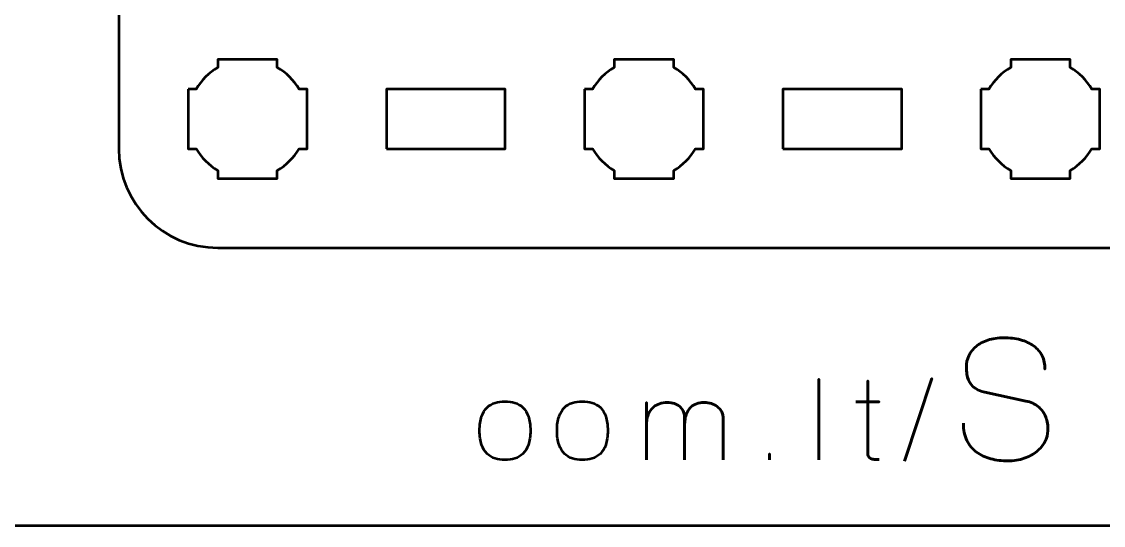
# Model space of a CAD drawing. Header units: centimetres. Extents: x -21 to 0, y -29.7 to 0.
# Drawn here: x -10.39 to -4.93, y -29.7 to -27.16 of the extents above; entities that cross this region are included whole.
import ezdxf

# ---------------------------------------------------------------- set-up
doc = ezdxf.new("R2010")
doc.units = ezdxf.units.CM
doc.header["$MEASUREMENT"] = 0
doc.layers.add('Layer 1', color=7, linetype='Continuous')

msp = doc.modelspace()

# ---------------------------------------------------------------- linework, layer by layer
at = {"layer": 'Layer 1', "lineweight": 53}
for points in [[(-8.55, -27.8), (-7.95, -27.8), (-7.95, -27.5), (-8.55, -27.5), (-8.55, -27.8)], [(-6.55, -27.8), (-5.95, -27.8), (-5.95, -27.5), (-6.55, -27.5), (-6.55, -27.8)]]:
    msp.add_lwpolyline(points, close=True, dxfattribs=at)
at = {"layer": 'Layer 1', "color": 1, "lineweight": 53}
msp.add_open_spline([(-21.00003, -29.19995), (-21.00003, -29.19995), (-21.00003, -0.49992), (-21.00003, -0.49992), (-21.00003, -0.49992), (-21.00003, -0.22295), (-20.77694, 0.00004), (-20.49994, 0.00004), (-20.49994, 0.00004), (-20.49994, 0.00004), (-0.50008, 0.00004), (-0.50008, 0.00004), (-0.50008, 0.00004), (-0.22294, 0.00004), (0.00002, -0.22295), (0.00002, -0.49992), (0.00002, -0.49992), (0.00002, -0.49992), (0.00002, -29.19995), (0.00002, -29.19995), (0.00002, -29.19995), (0.00002, -29.47695), (-0.22294, -29.70004), (-0.50008, -29.70004), (-0.50008, -29.70004), (-0.50008, -29.70004), (-20.49994, -29.70004), (-20.49994, -29.70004), (-20.49994, -29.70004), (-20.77694, -29.70004), (-21.00003, -29.47695), (-21.00003, -29.19995)], degree=3, knots=[0, 0, 0, 0, 0.125, 0.125, 0.125, 0.125, 0.25, 0.25, 0.25, 0.25, 0.375, 0.375, 0.375, 0.375, 0.5, 0.5, 0.5, 0.5, 0.625, 0.625, 0.625, 0.625, 0.75, 0.75, 0.75, 0.75, 0.875, 0.875, 0.875, 0.875, 1, 1, 1, 1], dxfattribs=at)
at = {"layer": 'Layer 1', "color": 3, "lineweight": 53}
msp.add_open_spline([(-9.9, -27.8), (-9.9, -27.8), (-9.9, -23.5), (-9.9, -23.5), (-9.9, -23.5), (-9.9, -23.22391), (-9.67609, -23), (-9.4, -23), (-9.4, -23), (-9.4, -23), (-1.1, -23), (-1.1, -23), (-1.1, -23), (-0.82391, -23), (-0.6, -23.22391), (-0.6, -23.5), (-0.6, -23.5), (-0.6, -23.5), (-0.6, -27.8), (-0.6, -27.8), (-0.6, -27.8), (-0.6, -28.07609), (-0.82391, -28.3), (-1.1, -28.3), (-1.1, -28.3), (-1.1, -28.3), (-9.4, -28.3), (-9.4, -28.3), (-9.4, -28.3), (-9.67609, -28.3), (-9.9, -28.07609), (-9.9, -27.8)], degree=3, knots=[0, 0, 0, 0, 0.125, 0.125, 0.125, 0.125, 0.25, 0.25, 0.25, 0.25, 0.375, 0.375, 0.375, 0.375, 0.5, 0.5, 0.5, 0.5, 0.625, 0.625, 0.625, 0.625, 0.75, 0.75, 0.75, 0.75, 0.875, 0.875, 0.875, 0.875, 1, 1, 1, 1], dxfattribs=at)
at = {"layer": 'Layer 1', "lineweight": 53}
for points in [[(-9.55, -27.5), (-9.55, -27.5), (-9.50985, -27.5), (-9.50985, -27.5), (-9.50985, -27.5), (-9.4835, -27.45447), (-9.44553, -27.4165), (-9.4, -27.39015), (-9.4, -27.39015), (-9.4, -27.39015), (-9.4, -27.35), (-9.4, -27.35), (-9.4, -27.35), (-9.4, -27.35), (-9.25, -27.35), (-9.25, -27.35), (-9.25, -27.35), (-9.25, -27.35), (-9.1, -27.35), (-9.1, -27.35), (-9.1, -27.35), (-9.1, -27.35), (-9.1, -27.39015), (-9.1, -27.39015), (-9.1, -27.39015), (-9.05447, -27.4165), (-9.0165, -27.45447), (-8.99015, -27.5), (-8.99015, -27.5), (-8.99015, -27.5), (-8.95, -27.5), (-8.95, -27.5), (-8.95, -27.5), (-8.95, -27.5), (-8.95, -27.65), (-8.95, -27.65), (-8.95, -27.65), (-8.95, -27.65), (-8.95, -27.8), (-8.95, -27.8), (-8.95, -27.8), (-8.95, -27.8), (-8.99015, -27.8), (-8.99015, -27.8), (-8.99015, -27.8), (-9.0165, -27.84553), (-9.05447, -27.8835), (-9.1, -27.90985), (-9.1, -27.90985), (-9.1, -27.90985), (-9.1, -27.95), (-9.1, -27.95), (-9.1, -27.95), (-9.1, -27.95), (-9.25, -27.95), (-9.25, -27.95), (-9.25, -27.95), (-9.25, -27.95), (-9.4, -27.95), (-9.4, -27.95), (-9.4, -27.95), (-9.4, -27.95), (-9.4, -27.90985), (-9.4, -27.90985), (-9.4, -27.90985), (-9.44553, -27.8835), (-9.4835, -27.84553), (-9.50985, -27.8), (-9.50985, -27.8), (-9.50985, -27.8), (-9.55, -27.8), (-9.55, -27.8), (-9.55, -27.8), (-9.55, -27.8), (-9.55, -27.65), (-9.55, -27.65), (-9.55, -27.65), (-9.55, -27.65), (-9.55, -27.5), (-9.55, -27.5)], [(-7.55, -27.5), (-7.55, -27.5), (-7.50985, -27.5), (-7.50985, -27.5), (-7.50985, -27.5), (-7.4835, -27.45447), (-7.44553, -27.4165), (-7.4, -27.39015), (-7.4, -27.39015), (-7.4, -27.39015), (-7.4, -27.35), (-7.4, -27.35), (-7.4, -27.35), (-7.4, -27.35), (-7.25, -27.35), (-7.25, -27.35), (-7.25, -27.35), (-7.25, -27.35), (-7.1, -27.35), (-7.1, -27.35), (-7.1, -27.35), (-7.1, -27.35), (-7.1, -27.39015), (-7.1, -27.39015), (-7.1, -27.39015), (-7.05447, -27.4165), (-7.0165, -27.45447), (-6.99015, -27.5), (-6.99015, -27.5), (-6.99015, -27.5), (-6.95, -27.5), (-6.95, -27.5), (-6.95, -27.5), (-6.95, -27.5), (-6.95, -27.65), (-6.95, -27.65), (-6.95, -27.65), (-6.95, -27.65), (-6.95, -27.8), (-6.95, -27.8), (-6.95, -27.8), (-6.95, -27.8), (-6.99015, -27.8), (-6.99015, -27.8), (-6.99015, -27.8), (-7.0165, -27.84553), (-7.05447, -27.8835), (-7.1, -27.90985), (-7.1, -27.90985), (-7.1, -27.90985), (-7.1, -27.95), (-7.1, -27.95), (-7.1, -27.95), (-7.1, -27.95), (-7.25, -27.95), (-7.25, -27.95), (-7.25, -27.95), (-7.25, -27.95), (-7.4, -27.95), (-7.4, -27.95), (-7.4, -27.95), (-7.4, -27.95), (-7.4, -27.90985), (-7.4, -27.90985), (-7.4, -27.90985), (-7.44553, -27.8835), (-7.4835, -27.84553), (-7.50985, -27.8), (-7.50985, -27.8), (-7.50985, -27.8), (-7.55, -27.8), (-7.55, -27.8), (-7.55, -27.8), (-7.55, -27.8), (-7.55, -27.65), (-7.55, -27.65), (-7.55, -27.65), (-7.55, -27.65), (-7.55, -27.5), (-7.55, -27.5)], [(-5.55, -27.5), (-5.55, -27.5), (-5.50985, -27.5), (-5.50985, -27.5), (-5.50985, -27.5), (-5.4835, -27.45447), (-5.44553, -27.4165), (-5.4, -27.39015), (-5.4, -27.39015), (-5.4, -27.39015), (-5.4, -27.35), (-5.4, -27.35), (-5.4, -27.35), (-5.4, -27.35), (-5.25, -27.35), (-5.25, -27.35), (-5.25, -27.35), (-5.25, -27.35), (-5.1, -27.35), (-5.1, -27.35), (-5.1, -27.35), (-5.1, -27.35), (-5.1, -27.39015), (-5.1, -27.39015), (-5.1, -27.39015), (-5.05447, -27.4165), (-5.0165, -27.45447), (-4.99015, -27.5), (-4.99015, -27.5), (-4.99015, -27.5), (-4.95, -27.5), (-4.95, -27.5), (-4.95, -27.5), (-4.95, -27.5), (-4.95, -27.65), (-4.95, -27.65), (-4.95, -27.65), (-4.95, -27.65), (-4.95, -27.8), (-4.95, -27.8), (-4.95, -27.8), (-4.95, -27.8), (-4.99015, -27.8), (-4.99015, -27.8), (-4.99015, -27.8), (-5.0165, -27.84553), (-5.05447, -27.8835), (-5.1, -27.90985), (-5.1, -27.90985), (-5.1, -27.90985), (-5.1, -27.95), (-5.1, -27.95), (-5.1, -27.95), (-5.1, -27.95), (-5.25, -27.95), (-5.25, -27.95), (-5.25, -27.95), (-5.25, -27.95), (-5.4, -27.95), (-5.4, -27.95), (-5.4, -27.95), (-5.4, -27.95), (-5.4, -27.90985), (-5.4, -27.90985), (-5.4, -27.90985), (-5.44553, -27.8835), (-5.4835, -27.84553), (-5.50985, -27.8), (-5.50985, -27.8), (-5.50985, -27.8), (-5.55, -27.8), (-5.55, -27.8), (-5.55, -27.8), (-5.55, -27.8), (-5.55, -27.65), (-5.55, -27.65), (-5.55, -27.65), (-5.55, -27.65), (-5.55, -27.5), (-5.55, -27.5)]]:
    msp.add_open_spline(points, degree=3, knots=[0, 0, 0, 0, 0.05, 0.05, 0.05, 0.05, 0.1, 0.1, 0.1, 0.1, 0.15, 0.15, 0.15, 0.15, 0.2, 0.2, 0.2, 0.2, 0.25, 0.25, 0.25, 0.25, 0.3, 0.3, 0.3, 0.3, 0.35, 0.35, 0.35, 0.35, 0.4, 0.4, 0.4, 0.4, 0.45, 0.45, 0.45, 0.45, 0.5, 0.5, 0.5, 0.5, 0.55, 0.55, 0.55, 0.55, 0.6, 0.6, 0.6, 0.6, 0.65, 0.65, 0.65, 0.65, 0.7, 0.7, 0.7, 0.7, 0.75, 0.75, 0.75, 0.75, 0.8, 0.8, 0.8, 0.8, 0.85, 0.85, 0.85, 0.85, 0.9, 0.9, 0.9, 0.9, 0.95, 0.95, 0.95, 0.95, 1, 1, 1, 1], dxfattribs=at)
at = {"layer": 'Layer 1', "color": 5, "lineweight": 53}
for points, knots in [([(-5.63895, -29.18535), (-5.63867, -29.21907), (-5.63274, -29.248), (-5.62089, -29.27213), (-5.62089, -29.27213), (-5.60918, -29.29612), (-5.59281, -29.31573), (-5.5722, -29.33097), (-5.5722, -29.33097), (-5.55146, -29.34607), (-5.52761, -29.35722), (-5.50066, -29.36442), (-5.50066, -29.36442), (-5.47385, -29.37147), (-5.44506, -29.375), (-5.41458, -29.375), (-5.41458, -29.375), (-5.38382, -29.37486), (-5.35616, -29.37034), (-5.33147, -29.36174), (-5.33147, -29.36174), (-5.30691, -29.35313), (-5.28589, -29.34156), (-5.26825, -29.32702), (-5.26825, -29.32702), (-5.25075, -29.31249), (-5.2372, -29.29626), (-5.22761, -29.2782), (-5.22761, -29.2782), (-5.21801, -29.26014), (-5.21293, -29.24165), (-5.21223, -29.2226), (-5.21223, -29.2226), (-5.21138, -29.19762), (-5.21505, -29.17476), (-5.22309, -29.15416), (-5.22309, -29.15416), (-5.23114, -29.13356), (-5.24355, -29.11634), (-5.26035, -29.10223), (-5.26035, -29.10223), (-5.277, -29.08812), (-5.29802, -29.07824), (-5.32314, -29.07274), (-5.32314, -29.07274), (-5.32314, -29.07274), (-5.53058, -29.02787), (-5.53058, -29.02787), (-5.53058, -29.02787), (-5.55005, -29.02377), (-5.56684, -29.01686), (-5.58067, -29.00726), (-5.58067, -29.00726), (-5.5945, -28.99753), (-5.60522, -28.98412), (-5.61256, -28.96691), (-5.61256, -28.96691), (-5.6199, -28.94983), (-5.62371, -28.9281), (-5.62371, -28.90171), (-5.62371, -28.90171), (-5.62371, -28.88167), (-5.61962, -28.86276), (-5.61129, -28.84498), (-5.61129, -28.84498), (-5.60311, -28.8272), (-5.59097, -28.81154), (-5.57503, -28.79771), (-5.57503, -28.79771), (-5.55908, -28.78402), (-5.53932, -28.7733), (-5.5159, -28.76554), (-5.5159, -28.76554), (-5.49233, -28.75764), (-5.46538, -28.75369), (-5.4349, -28.75354), (-5.4349, -28.75354), (-5.40428, -28.75354), (-5.3762, -28.75707), (-5.35052, -28.76413), (-5.35052, -28.76413), (-5.32498, -28.77118), (-5.30282, -28.78134), (-5.28419, -28.79489), (-5.28419, -28.79489), (-5.26557, -28.80844), (-5.25117, -28.82509), (-5.2413, -28.84456), (-5.2413, -28.84456), (-5.23142, -28.86418), (-5.22676, -28.88661), (-5.22747, -28.91187), (-5.22747, -28.91187), (-5.22676, -28.88661), (-5.23142, -28.86418), (-5.2413, -28.84456), (-5.2413, -28.84456), (-5.25117, -28.82509), (-5.26557, -28.80844), (-5.28419, -28.79489), (-5.28419, -28.79489), (-5.30282, -28.78134), (-5.32498, -28.77118), (-5.35052, -28.76413), (-5.35052, -28.76413), (-5.3762, -28.75707), (-5.40428, -28.75354), (-5.4349, -28.75354), (-5.4349, -28.75354), (-5.46538, -28.75369), (-5.49233, -28.75764), (-5.5159, -28.76554), (-5.5159, -28.76554), (-5.53932, -28.7733), (-5.55908, -28.78402), (-5.57503, -28.79771), (-5.57503, -28.79771), (-5.59097, -28.81154), (-5.60311, -28.8272), (-5.61129, -28.84498), (-5.61129, -28.84498), (-5.61962, -28.86276), (-5.62371, -28.88167), (-5.62371, -28.90171), (-5.62371, -28.90171), (-5.62371, -28.9281), (-5.62004, -28.94983), (-5.61299, -28.96676), (-5.61299, -28.96676), (-5.60579, -28.98384), (-5.59521, -28.9971), (-5.58138, -29.00684), (-5.58138, -29.00684), (-5.56755, -29.01644), (-5.55061, -29.02349), (-5.53058, -29.02787), (-5.53058, -29.02787), (-5.53058, -29.02787), (-5.32314, -29.07274), (-5.32314, -29.07274), (-5.32314, -29.07274), (-5.29746, -29.07824), (-5.27629, -29.08812), (-5.25964, -29.10223), (-5.25964, -29.10223), (-5.24285, -29.11634), (-5.23057, -29.13356), (-5.22267, -29.15416), (-5.22267, -29.15416), (-5.21491, -29.17476), (-5.21138, -29.19762), (-5.21223, -29.2226), (-5.21223, -29.2226), (-5.21293, -29.24165), (-5.21801, -29.26014), (-5.22761, -29.2782), (-5.22761, -29.2782), (-5.2372, -29.29626), (-5.25075, -29.31249), (-5.26825, -29.32702), (-5.26825, -29.32702), (-5.28589, -29.34156), (-5.30691, -29.35313), (-5.33147, -29.36174), (-5.33147, -29.36174), (-5.35616, -29.37034), (-5.38382, -29.37486), (-5.41458, -29.375), (-5.41458, -29.375), (-5.44506, -29.375), (-5.47385, -29.37147), (-5.50066, -29.36442), (-5.50066, -29.36442), (-5.52761, -29.35722), (-5.55146, -29.34607), (-5.5722, -29.33097), (-5.5722, -29.33097), (-5.59281, -29.31573), (-5.60918, -29.29612), (-5.62089, -29.27213), (-5.62089, -29.27213), (-5.63274, -29.248), (-5.63867, -29.21907), (-5.63895, -29.18535)], [0, 0, 0, 0, 0.0217391, 0.0217391, 0.0217391, 0.0217391, 0.0434783, 0.0434783, 0.0434783, 0.0434783, 0.0652174, 0.0652174, 0.0652174, 0.0652174, 0.0869565, 0.0869565, 0.0869565, 0.0869565, 0.1086957, 0.1086957, 0.1086957, 0.1086957, 0.1304348, 0.1304348, 0.1304348, 0.1304348, 0.1521739, 0.1521739, 0.1521739, 0.1521739, 0.173913, 0.173913, 0.173913, 0.173913, 0.1956522, 0.1956522, 0.1956522, 0.1956522, 0.2173913, 0.2173913, 0.2173913, 0.2173913, 0.2391304, 0.2391304, 0.2391304, 0.2391304, 0.2608696, 0.2608696, 0.2608696, 0.2608696, 0.2826087, 0.2826087, 0.2826087, 0.2826087, 0.3043478, 0.3043478, 0.3043478, 0.3043478, 0.326087, 0.326087, 0.326087, 0.326087, 0.3478261, 0.3478261, 0.3478261, 0.3478261, 0.3695652, 0.3695652, 0.3695652, 0.3695652, 0.3913043, 0.3913043, 0.3913043, 0.3913043, 0.4130435, 0.4130435, 0.4130435, 0.4130435, 0.4347826, 0.4347826, 0.4347826, 0.4347826, 0.4565217, 0.4565217, 0.4565217, 0.4565217, 0.4782609, 0.4782609, 0.4782609, 0.4782609, 0.5, 0.5, 0.5, 0.5, 0.5217391, 0.5217391, 0.5217391, 0.5217391, 0.5434783, 0.5434783, 0.5434783, 0.5434783, 0.5652174, 0.5652174, 0.5652174, 0.5652174, 0.5869565, 0.5869565, 0.5869565, 0.5869565, 0.6086957, 0.6086957, 0.6086957, 0.6086957, 0.6304348, 0.6304348, 0.6304348, 0.6304348, 0.6521739, 0.6521739, 0.6521739, 0.6521739, 0.673913, 0.673913, 0.673913, 0.673913, 0.6956522, 0.6956522, 0.6956522, 0.6956522, 0.7173913, 0.7173913, 0.7173913, 0.7173913, 0.7391304, 0.7391304, 0.7391304, 0.7391304, 0.7608696, 0.7608696, 0.7608696, 0.7608696, 0.7826087, 0.7826087, 0.7826087, 0.7826087, 0.8043478, 0.8043478, 0.8043478, 0.8043478, 0.826087, 0.826087, 0.826087, 0.826087, 0.8478261, 0.8478261, 0.8478261, 0.8478261, 0.8695652, 0.8695652, 0.8695652, 0.8695652, 0.8913043, 0.8913043, 0.8913043, 0.8913043, 0.9130435, 0.9130435, 0.9130435, 0.9130435, 0.9347826, 0.9347826, 0.9347826, 0.9347826, 0.9565217, 0.9565217, 0.9565217, 0.9565217, 0.9782609, 0.9782609, 0.9782609, 0.9782609, 1, 1, 1, 1]), ([(-6.36878, -29.36992), (-6.36878, -29.36992), (-6.36878, -28.96296), (-6.36878, -28.96296), (-6.36878, -28.96296), (-6.36878, -28.96296), (-6.36878, -29.36992), (-6.36878, -29.36992)], [0, 0, 0, 0, 0.5, 0.5, 0.5, 0.5, 1, 1, 1, 1]), ([(-6.06398, -29.3671), (-6.07094, -29.36766), (-6.0779, -29.36785), (-6.08468, -29.36766), (-6.08468, -29.36766), (-6.09145, -29.36747), (-6.09757, -29.36644), (-6.10312, -29.36437), (-6.10312, -29.36437), (-6.10867, -29.36239), (-6.11309, -29.35882), (-6.11647, -29.35374), (-6.11647, -29.35374), (-6.11977, -29.34866), (-6.12146, -29.34142), (-6.12155, -29.3321), (-6.12155, -29.3321), (-6.12155, -29.32768), (-6.12155, -29.32016), (-6.12155, -29.30962), (-6.12155, -29.30962), (-6.12155, -29.29899), (-6.12155, -29.28619), (-6.12155, -29.27105), (-6.12155, -29.27105), (-6.12155, -29.2559), (-6.12155, -29.23935), (-6.12155, -29.22138), (-6.12155, -29.22138), (-6.12155, -29.20341), (-6.12155, -29.18488), (-6.12155, -29.16569), (-6.12155, -29.16569), (-6.12155, -29.1465), (-6.12155, -29.12759), (-6.12155, -29.10887), (-6.12155, -29.10887), (-6.12155, -29.09015), (-6.12155, -29.07255), (-6.12155, -29.056), (-6.12155, -29.056), (-6.12155, -29.03944), (-6.12155, -29.02476), (-6.12155, -29.01207), (-6.12155, -29.01207), (-6.12155, -28.99927), (-6.12155, -28.9893), (-6.12155, -28.98196), (-6.12155, -28.98196), (-6.12155, -28.97472), (-6.12155, -28.97095), (-6.12155, -28.97086), (-6.12155, -28.97086), (-6.12155, -28.97095), (-6.12155, -28.97472), (-6.12155, -28.98196), (-6.12155, -28.98196), (-6.12155, -28.9893), (-6.12155, -28.99927), (-6.12155, -29.01207), (-6.12155, -29.01207), (-6.12155, -29.02476), (-6.12155, -29.03944), (-6.12155, -29.056), (-6.12155, -29.056), (-6.12155, -29.07255), (-6.12155, -29.09015), (-6.12155, -29.10887), (-6.12155, -29.10887), (-6.12155, -29.12759), (-6.12155, -29.1465), (-6.12155, -29.16569), (-6.12155, -29.16569), (-6.12155, -29.18488), (-6.12155, -29.20341), (-6.12155, -29.22138), (-6.12155, -29.22138), (-6.12155, -29.23935), (-6.12155, -29.2559), (-6.12155, -29.27105), (-6.12155, -29.27105), (-6.12155, -29.28619), (-6.12155, -29.29899), (-6.12155, -29.30962), (-6.12155, -29.30962), (-6.12155, -29.32016), (-6.12155, -29.32768), (-6.12155, -29.3321), (-6.12155, -29.3321), (-6.12146, -29.34142), (-6.11977, -29.34866), (-6.11647, -29.35374), (-6.11647, -29.35374), (-6.11309, -29.35882), (-6.10867, -29.36239), (-6.10312, -29.36437), (-6.10312, -29.36437), (-6.09757, -29.36644), (-6.09145, -29.36747), (-6.08468, -29.36766), (-6.08468, -29.36766), (-6.0779, -29.36785), (-6.07094, -29.36766), (-6.06398, -29.3671)], [0, 0, 0, 0, 0.0384615, 0.0384615, 0.0384615, 0.0384615, 0.0769231, 0.0769231, 0.0769231, 0.0769231, 0.1153846, 0.1153846, 0.1153846, 0.1153846, 0.1538462, 0.1538462, 0.1538462, 0.1538462, 0.1923077, 0.1923077, 0.1923077, 0.1923077, 0.2307692, 0.2307692, 0.2307692, 0.2307692, 0.2692308, 0.2692308, 0.2692308, 0.2692308, 0.3076923, 0.3076923, 0.3076923, 0.3076923, 0.3461538, 0.3461538, 0.3461538, 0.3461538, 0.3846154, 0.3846154, 0.3846154, 0.3846154, 0.4230769, 0.4230769, 0.4230769, 0.4230769, 0.4615385, 0.4615385, 0.4615385, 0.4615385, 0.5, 0.5, 0.5, 0.5, 0.5384615, 0.5384615, 0.5384615, 0.5384615, 0.5769231, 0.5769231, 0.5769231, 0.5769231, 0.6153846, 0.6153846, 0.6153846, 0.6153846, 0.6538462, 0.6538462, 0.6538462, 0.6538462, 0.6923077, 0.6923077, 0.6923077, 0.6923077, 0.7307692, 0.7307692, 0.7307692, 0.7307692, 0.7692308, 0.7692308, 0.7692308, 0.7692308, 0.8076923, 0.8076923, 0.8076923, 0.8076923, 0.8461538, 0.8461538, 0.8461538, 0.8461538, 0.8846154, 0.8846154, 0.8846154, 0.8846154, 0.9230769, 0.9230769, 0.9230769, 0.9230769, 0.9615385, 0.9615385, 0.9615385, 0.9615385, 1, 1, 1, 1]), ([(-5.93585, -29.37556), (-5.93585, -29.37556), (-5.79756, -28.95901), (-5.79756, -28.95901), (-5.79756, -28.95901), (-5.79756, -28.95901), (-5.93585, -29.37556), (-5.93585, -29.37556)], [0, 0, 0, 0, 0.5, 0.5, 0.5, 0.5, 1, 1, 1, 1]), ([(-7.95147, -29.36992), (-7.93369, -29.37001), (-7.91714, -29.36776), (-7.90171, -29.36296), (-7.90171, -29.36296), (-7.88628, -29.35816), (-7.87264, -29.35016), (-7.86097, -29.33897), (-7.86097, -29.33897), (-7.84921, -29.32778), (-7.84009, -29.31263), (-7.83341, -29.29344), (-7.83341, -29.29344), (-7.82683, -29.27434), (-7.82344, -29.25054), (-7.82334, -29.22204), (-7.82334, -29.22204), (-7.82344, -29.19363), (-7.82683, -29.16992), (-7.83341, -29.15092), (-7.83341, -29.15092), (-7.84009, -29.13191), (-7.84921, -29.11677), (-7.86097, -29.10557), (-7.86097, -29.10557), (-7.87264, -29.09447), (-7.88628, -29.08648), (-7.90171, -29.08168), (-7.90171, -29.08168), (-7.91714, -29.07688), (-7.93369, -29.07462), (-7.95147, -29.07472), (-7.95147, -29.07472), (-7.96906, -29.07462), (-7.98562, -29.07688), (-8.00105, -29.08168), (-8.00105, -29.08168), (-8.01648, -29.08648), (-8.03002, -29.09447), (-8.04178, -29.10557), (-8.04178, -29.10557), (-8.05354, -29.11677), (-8.06276, -29.13191), (-8.06944, -29.15092), (-8.06944, -29.15092), (-8.07612, -29.16992), (-8.07951, -29.19363), (-8.0796, -29.22204), (-8.0796, -29.22204), (-8.07951, -29.25054), (-8.07612, -29.27434), (-8.06944, -29.29344), (-8.06944, -29.29344), (-8.06276, -29.31263), (-8.05354, -29.32778), (-8.04178, -29.33897), (-8.04178, -29.33897), (-8.03002, -29.35016), (-8.01648, -29.35816), (-8.00105, -29.36296), (-8.00105, -29.36296), (-7.98562, -29.36776), (-7.96906, -29.37001), (-7.95147, -29.36992)], [0, 0, 0, 0, 0.0625, 0.0625, 0.0625, 0.0625, 0.125, 0.125, 0.125, 0.125, 0.1875, 0.1875, 0.1875, 0.1875, 0.25, 0.25, 0.25, 0.25, 0.3125, 0.3125, 0.3125, 0.3125, 0.375, 0.375, 0.375, 0.375, 0.4375, 0.4375, 0.4375, 0.4375, 0.5, 0.5, 0.5, 0.5, 0.5625, 0.5625, 0.5625, 0.5625, 0.625, 0.625, 0.625, 0.625, 0.6875, 0.6875, 0.6875, 0.6875, 0.75, 0.75, 0.75, 0.75, 0.8125, 0.8125, 0.8125, 0.8125, 0.875, 0.875, 0.875, 0.875, 0.9375, 0.9375, 0.9375, 0.9375, 1, 1, 1, 1]), ([(-7.95147, -29.36992), (-7.93369, -29.37001), (-7.91714, -29.36776), (-7.90171, -29.36296), (-7.90171, -29.36296), (-7.88628, -29.35816), (-7.87264, -29.35016), (-7.86097, -29.33897), (-7.86097, -29.33897), (-7.84921, -29.32778), (-7.84009, -29.31263), (-7.83341, -29.29344), (-7.83341, -29.29344), (-7.82683, -29.27434), (-7.82344, -29.25054), (-7.82334, -29.22204), (-7.82334, -29.22204), (-7.82344, -29.19363), (-7.82683, -29.16992), (-7.83341, -29.15092), (-7.83341, -29.15092), (-7.84009, -29.13191), (-7.84921, -29.11677), (-7.86097, -29.10557), (-7.86097, -29.10557), (-7.87264, -29.09447), (-7.88628, -29.08648), (-7.90171, -29.08168), (-7.90171, -29.08168), (-7.91714, -29.07688), (-7.93369, -29.07462), (-7.95147, -29.07472), (-7.95147, -29.07472), (-7.96906, -29.07462), (-7.98562, -29.07688), (-8.00105, -29.08168), (-8.00105, -29.08168), (-8.01648, -29.08648), (-8.03002, -29.09447), (-8.04178, -29.10557), (-8.04178, -29.10557), (-8.05354, -29.11677), (-8.06276, -29.13191), (-8.06944, -29.15092), (-8.06944, -29.15092), (-8.07612, -29.16992), (-8.07951, -29.19363), (-8.0796, -29.22204), (-8.0796, -29.22204), (-8.07951, -29.25054), (-8.07612, -29.27434), (-8.06944, -29.29344), (-8.06944, -29.29344), (-8.06276, -29.31263), (-8.05354, -29.32778), (-8.04178, -29.33897), (-8.04178, -29.33897), (-8.03002, -29.35016), (-8.01648, -29.35816), (-8.00105, -29.36296), (-8.00105, -29.36296), (-7.98562, -29.36776), (-7.96906, -29.37001), (-7.95147, -29.36992)], [0, 0, 0, 0, 0.0625, 0.0625, 0.0625, 0.0625, 0.125, 0.125, 0.125, 0.125, 0.1875, 0.1875, 0.1875, 0.1875, 0.25, 0.25, 0.25, 0.25, 0.3125, 0.3125, 0.3125, 0.3125, 0.375, 0.375, 0.375, 0.375, 0.4375, 0.4375, 0.4375, 0.4375, 0.5, 0.5, 0.5, 0.5, 0.5625, 0.5625, 0.5625, 0.5625, 0.625, 0.625, 0.625, 0.625, 0.6875, 0.6875, 0.6875, 0.6875, 0.75, 0.75, 0.75, 0.75, 0.8125, 0.8125, 0.8125, 0.8125, 0.875, 0.875, 0.875, 0.875, 0.9375, 0.9375, 0.9375, 0.9375, 1, 1, 1, 1]), ([(-7.56088, -29.36992), (-7.5431, -29.37001), (-7.52655, -29.36776), (-7.51112, -29.36296), (-7.51112, -29.36296), (-7.49569, -29.35816), (-7.48205, -29.35016), (-7.47038, -29.33897), (-7.47038, -29.33897), (-7.45862, -29.32778), (-7.4495, -29.31263), (-7.44282, -29.29344), (-7.44282, -29.29344), (-7.43624, -29.27434), (-7.43285, -29.25054), (-7.43275, -29.22204), (-7.43275, -29.22204), (-7.43285, -29.19363), (-7.43624, -29.16992), (-7.44282, -29.15092), (-7.44282, -29.15092), (-7.4495, -29.13191), (-7.45862, -29.11677), (-7.47038, -29.10557), (-7.47038, -29.10557), (-7.48205, -29.09447), (-7.49569, -29.08648), (-7.51112, -29.08168), (-7.51112, -29.08168), (-7.52655, -29.07688), (-7.5431, -29.07462), (-7.56088, -29.07472), (-7.56088, -29.07472), (-7.57847, -29.07462), (-7.59503, -29.07688), (-7.61046, -29.08168), (-7.61046, -29.08168), (-7.62589, -29.08648), (-7.63943, -29.09447), (-7.65119, -29.10557), (-7.65119, -29.10557), (-7.66295, -29.11677), (-7.67217, -29.13191), (-7.67885, -29.15092), (-7.67885, -29.15092), (-7.68553, -29.16992), (-7.68892, -29.19363), (-7.68901, -29.22204), (-7.68901, -29.22204), (-7.68892, -29.25054), (-7.68553, -29.27434), (-7.67885, -29.29344), (-7.67885, -29.29344), (-7.67217, -29.31263), (-7.66295, -29.32778), (-7.65119, -29.33897), (-7.65119, -29.33897), (-7.63943, -29.35016), (-7.62589, -29.35816), (-7.61046, -29.36296), (-7.61046, -29.36296), (-7.59503, -29.36776), (-7.57847, -29.37001), (-7.56088, -29.36992)], [0, 0, 0, 0, 0.0625, 0.0625, 0.0625, 0.0625, 0.125, 0.125, 0.125, 0.125, 0.1875, 0.1875, 0.1875, 0.1875, 0.25, 0.25, 0.25, 0.25, 0.3125, 0.3125, 0.3125, 0.3125, 0.375, 0.375, 0.375, 0.375, 0.4375, 0.4375, 0.4375, 0.4375, 0.5, 0.5, 0.5, 0.5, 0.5625, 0.5625, 0.5625, 0.5625, 0.625, 0.625, 0.625, 0.625, 0.6875, 0.6875, 0.6875, 0.6875, 0.75, 0.75, 0.75, 0.75, 0.8125, 0.8125, 0.8125, 0.8125, 0.875, 0.875, 0.875, 0.875, 0.9375, 0.9375, 0.9375, 0.9375, 1, 1, 1, 1]), ([(-7.56088, -29.36992), (-7.5431, -29.37001), (-7.52655, -29.36776), (-7.51112, -29.36296), (-7.51112, -29.36296), (-7.49569, -29.35816), (-7.48205, -29.35016), (-7.47038, -29.33897), (-7.47038, -29.33897), (-7.45862, -29.32778), (-7.4495, -29.31263), (-7.44282, -29.29344), (-7.44282, -29.29344), (-7.43624, -29.27434), (-7.43285, -29.25054), (-7.43275, -29.22204), (-7.43275, -29.22204), (-7.43285, -29.19363), (-7.43624, -29.16992), (-7.44282, -29.15092), (-7.44282, -29.15092), (-7.4495, -29.13191), (-7.45862, -29.11677), (-7.47038, -29.10557), (-7.47038, -29.10557), (-7.48205, -29.09447), (-7.49569, -29.08648), (-7.51112, -29.08168), (-7.51112, -29.08168), (-7.52655, -29.07688), (-7.5431, -29.07462), (-7.56088, -29.07472), (-7.56088, -29.07472), (-7.57847, -29.07462), (-7.59503, -29.07688), (-7.61046, -29.08168), (-7.61046, -29.08168), (-7.62589, -29.08648), (-7.63943, -29.09447), (-7.65119, -29.10557), (-7.65119, -29.10557), (-7.66295, -29.11677), (-7.67217, -29.13191), (-7.67885, -29.15092), (-7.67885, -29.15092), (-7.68553, -29.16992), (-7.68892, -29.19363), (-7.68901, -29.22204), (-7.68901, -29.22204), (-7.68892, -29.25054), (-7.68553, -29.27434), (-7.67885, -29.29344), (-7.67885, -29.29344), (-7.67217, -29.31263), (-7.66295, -29.32778), (-7.65119, -29.33897), (-7.65119, -29.33897), (-7.63943, -29.35016), (-7.62589, -29.35816), (-7.61046, -29.36296), (-7.61046, -29.36296), (-7.59503, -29.36776), (-7.57847, -29.37001), (-7.56088, -29.36992)], [0, 0, 0, 0, 0.0625, 0.0625, 0.0625, 0.0625, 0.125, 0.125, 0.125, 0.125, 0.1875, 0.1875, 0.1875, 0.1875, 0.25, 0.25, 0.25, 0.25, 0.3125, 0.3125, 0.3125, 0.3125, 0.375, 0.375, 0.375, 0.375, 0.4375, 0.4375, 0.4375, 0.4375, 0.5, 0.5, 0.5, 0.5, 0.5625, 0.5625, 0.5625, 0.5625, 0.625, 0.625, 0.625, 0.625, 0.6875, 0.6875, 0.6875, 0.6875, 0.75, 0.75, 0.75, 0.75, 0.8125, 0.8125, 0.8125, 0.8125, 0.875, 0.875, 0.875, 0.875, 0.9375, 0.9375, 0.9375, 0.9375, 1, 1, 1, 1]), ([(-7.04499, -29.36992), (-7.04499, -29.36983), (-7.04499, -29.3671), (-7.04499, -29.36174), (-7.04499, -29.36174), (-7.04499, -29.35647), (-7.04499, -29.34922), (-7.04499, -29.3401), (-7.04499, -29.3401), (-7.04499, -29.33088), (-7.04499, -29.32053), (-7.04499, -29.30887), (-7.04499, -29.30887), (-7.04499, -29.2973), (-7.04499, -29.28516), (-7.04499, -29.27237), (-7.04499, -29.27237), (-7.04499, -29.25967), (-7.04499, -29.24715), (-7.04499, -29.23474), (-7.04499, -29.23474), (-7.04499, -29.22232), (-7.04499, -29.21065), (-7.04499, -29.19993), (-7.04499, -29.19993), (-7.04499, -29.18911), (-7.04499, -29.17989), (-7.04499, -29.17208), (-7.04499, -29.17208), (-7.04499, -29.16437), (-7.04499, -29.15882), (-7.04499, -29.15543), (-7.04499, -29.15543), (-7.04489, -29.15016), (-7.04574, -29.14424), (-7.04734, -29.13775), (-7.04734, -29.13775), (-7.04894, -29.13116), (-7.05167, -29.12458), (-7.05552, -29.11799), (-7.05552, -29.11799), (-7.05938, -29.11131), (-7.06474, -29.1052), (-7.07142, -29.09955), (-7.07142, -29.09955), (-7.07819, -29.09391), (-7.08666, -29.08939), (-7.09682, -29.08591), (-7.09682, -29.08591), (-7.10708, -29.08243), (-7.1193, -29.08055), (-7.1336, -29.08036), (-7.1336, -29.08036), (-7.1479, -29.08036), (-7.1607, -29.08234), (-7.17189, -29.08629), (-7.17189, -29.08629), (-7.18318, -29.09033), (-7.19287, -29.09588), (-7.20115, -29.10294), (-7.20115, -29.10294), (-7.20933, -29.11), (-7.2162, -29.11809), (-7.22156, -29.1273), (-7.22156, -29.1273), (-7.22692, -29.13643), (-7.23088, -29.14612), (-7.23351, -29.15647), (-7.23351, -29.15647), (-7.23614, -29.16672), (-7.23746, -29.17716), (-7.23746, -29.18761), (-7.23746, -29.18761), (-7.23746, -29.17716), (-7.23614, -29.16672), (-7.23351, -29.15647), (-7.23351, -29.15647), (-7.23088, -29.14612), (-7.22692, -29.13643), (-7.22156, -29.1273), (-7.22156, -29.1273), (-7.2162, -29.11809), (-7.20933, -29.11), (-7.20115, -29.10294), (-7.20115, -29.10294), (-7.19287, -29.09588), (-7.18318, -29.09033), (-7.17189, -29.08629), (-7.17189, -29.08629), (-7.1607, -29.08234), (-7.1479, -29.08036), (-7.1336, -29.08036), (-7.1336, -29.08036), (-7.1193, -29.08055), (-7.10708, -29.08243), (-7.09682, -29.08591), (-7.09682, -29.08591), (-7.08666, -29.08939), (-7.07819, -29.09391), (-7.07142, -29.09955), (-7.07142, -29.09955), (-7.06474, -29.1052), (-7.05938, -29.11131), (-7.05552, -29.11799), (-7.05552, -29.11799), (-7.05167, -29.12458), (-7.04894, -29.13116), (-7.04734, -29.13775), (-7.04734, -29.13775), (-7.04574, -29.14424), (-7.04489, -29.15016), (-7.04499, -29.15543), (-7.04499, -29.15543), (-7.04499, -29.15882), (-7.04499, -29.16437), (-7.04499, -29.17208), (-7.04499, -29.17208), (-7.04499, -29.17989), (-7.04499, -29.18911), (-7.04499, -29.19993), (-7.04499, -29.19993), (-7.04499, -29.21065), (-7.04499, -29.22232), (-7.04499, -29.23474), (-7.04499, -29.23474), (-7.04499, -29.24715), (-7.04499, -29.25967), (-7.04499, -29.27237), (-7.04499, -29.27237), (-7.04499, -29.28516), (-7.04499, -29.2973), (-7.04499, -29.30887), (-7.04499, -29.30887), (-7.04499, -29.32053), (-7.04499, -29.33088), (-7.04499, -29.3401), (-7.04499, -29.3401), (-7.04499, -29.34922), (-7.04499, -29.35647), (-7.04499, -29.36174), (-7.04499, -29.36174), (-7.04499, -29.3671), (-7.04499, -29.36983), (-7.04499, -29.36992)], [0, 0, 0, 0, 0.0277778, 0.0277778, 0.0277778, 0.0277778, 0.0555556, 0.0555556, 0.0555556, 0.0555556, 0.0833333, 0.0833333, 0.0833333, 0.0833333, 0.1111111, 0.1111111, 0.1111111, 0.1111111, 0.1388889, 0.1388889, 0.1388889, 0.1388889, 0.1666667, 0.1666667, 0.1666667, 0.1666667, 0.1944444, 0.1944444, 0.1944444, 0.1944444, 0.2222222, 0.2222222, 0.2222222, 0.2222222, 0.25, 0.25, 0.25, 0.25, 0.2777778, 0.2777778, 0.2777778, 0.2777778, 0.3055556, 0.3055556, 0.3055556, 0.3055556, 0.3333333, 0.3333333, 0.3333333, 0.3333333, 0.3611111, 0.3611111, 0.3611111, 0.3611111, 0.3888889, 0.3888889, 0.3888889, 0.3888889, 0.4166667, 0.4166667, 0.4166667, 0.4166667, 0.4444444, 0.4444444, 0.4444444, 0.4444444, 0.4722222, 0.4722222, 0.4722222, 0.4722222, 0.5, 0.5, 0.5, 0.5, 0.5277778, 0.5277778, 0.5277778, 0.5277778, 0.5555556, 0.5555556, 0.5555556, 0.5555556, 0.5833333, 0.5833333, 0.5833333, 0.5833333, 0.6111111, 0.6111111, 0.6111111, 0.6111111, 0.6388889, 0.6388889, 0.6388889, 0.6388889, 0.6666667, 0.6666667, 0.6666667, 0.6666667, 0.6944444, 0.6944444, 0.6944444, 0.6944444, 0.7222222, 0.7222222, 0.7222222, 0.7222222, 0.75, 0.75, 0.75, 0.75, 0.7777778, 0.7777778, 0.7777778, 0.7777778, 0.8055556, 0.8055556, 0.8055556, 0.8055556, 0.8333333, 0.8333333, 0.8333333, 0.8333333, 0.8611111, 0.8611111, 0.8611111, 0.8611111, 0.8888889, 0.8888889, 0.8888889, 0.8888889, 0.9166667, 0.9166667, 0.9166667, 0.9166667, 0.9444444, 0.9444444, 0.9444444, 0.9444444, 0.9722222, 0.9722222, 0.9722222, 0.9722222, 1, 1, 1, 1]), ([(-7.23746, -29.36992), (-7.23746, -29.36992), (-7.23746, -29.08036), (-7.23746, -29.08036), (-7.23746, -29.08036), (-7.23746, -29.08036), (-7.23746, -29.36992), (-7.23746, -29.36992)], [0, 0, 0, 0, 0.5, 0.5, 0.5, 0.5, 1, 1, 1, 1]), ([(-6.85082, -29.36992), (-6.85082, -29.36983), (-6.85082, -29.3671), (-6.85082, -29.36174), (-6.85082, -29.36174), (-6.85082, -29.35647), (-6.85082, -29.34922), (-6.85082, -29.3401), (-6.85082, -29.3401), (-6.85082, -29.33088), (-6.85082, -29.32053), (-6.85082, -29.30887), (-6.85082, -29.30887), (-6.85082, -29.2973), (-6.85082, -29.28516), (-6.85082, -29.27237), (-6.85082, -29.27237), (-6.85082, -29.25967), (-6.85082, -29.24715), (-6.85082, -29.23474), (-6.85082, -29.23474), (-6.85082, -29.22232), (-6.85082, -29.21065), (-6.85082, -29.19993), (-6.85082, -29.19993), (-6.85082, -29.18911), (-6.85082, -29.17989), (-6.85082, -29.17208), (-6.85082, -29.17208), (-6.85082, -29.16437), (-6.85082, -29.15882), (-6.85082, -29.15543), (-6.85082, -29.15543), (-6.85082, -29.15016), (-6.85185, -29.14424), (-6.85402, -29.13775), (-6.85402, -29.13775), (-6.85609, -29.13116), (-6.85947, -29.12458), (-6.86418, -29.11799), (-6.86418, -29.11799), (-6.86879, -29.11131), (-6.8749, -29.1052), (-6.88243, -29.09955), (-6.88243, -29.09955), (-6.88995, -29.09391), (-6.89908, -29.08939), (-6.9098, -29.08591), (-6.9098, -29.08591), (-6.92053, -29.08243), (-6.93304, -29.08055), (-6.94734, -29.08036), (-6.94734, -29.08036), (-6.96164, -29.08036), (-6.97424, -29.08234), (-6.98506, -29.08629), (-6.98506, -29.08629), (-6.99579, -29.09033), (-7.00501, -29.09588), (-7.01272, -29.10294), (-7.01272, -29.10294), (-7.02034, -29.11), (-7.02645, -29.11809), (-7.03125, -29.1273), (-7.03125, -29.1273), (-7.03605, -29.13643), (-7.03953, -29.14612), (-7.04169, -29.15647), (-7.04169, -29.15647), (-7.04395, -29.16672), (-7.04499, -29.17716), (-7.04499, -29.18761), (-7.04499, -29.18761), (-7.04499, -29.17716), (-7.04395, -29.16672), (-7.04169, -29.15647), (-7.04169, -29.15647), (-7.03953, -29.14612), (-7.03605, -29.13643), (-7.03125, -29.1273), (-7.03125, -29.1273), (-7.02645, -29.11809), (-7.02034, -29.11), (-7.01272, -29.10294), (-7.01272, -29.10294), (-7.00501, -29.09588), (-6.99579, -29.09033), (-6.98506, -29.08629), (-6.98506, -29.08629), (-6.97424, -29.08234), (-6.96164, -29.08036), (-6.94734, -29.08036), (-6.94734, -29.08036), (-6.93304, -29.08055), (-6.92053, -29.08243), (-6.9098, -29.08591), (-6.9098, -29.08591), (-6.89908, -29.08939), (-6.88995, -29.09391), (-6.88243, -29.09955), (-6.88243, -29.09955), (-6.8749, -29.1052), (-6.86879, -29.11131), (-6.86418, -29.11799), (-6.86418, -29.11799), (-6.85947, -29.12458), (-6.85609, -29.13116), (-6.85402, -29.13775), (-6.85402, -29.13775), (-6.85185, -29.14424), (-6.85082, -29.15016), (-6.85082, -29.15543), (-6.85082, -29.15543), (-6.85082, -29.15882), (-6.85082, -29.16437), (-6.85082, -29.17208), (-6.85082, -29.17208), (-6.85082, -29.17989), (-6.85082, -29.18911), (-6.85082, -29.19993), (-6.85082, -29.19993), (-6.85082, -29.21065), (-6.85082, -29.22232), (-6.85082, -29.23474), (-6.85082, -29.23474), (-6.85082, -29.24715), (-6.85082, -29.25967), (-6.85082, -29.27237), (-6.85082, -29.27237), (-6.85082, -29.28516), (-6.85082, -29.2973), (-6.85082, -29.30887), (-6.85082, -29.30887), (-6.85082, -29.32053), (-6.85082, -29.33088), (-6.85082, -29.3401), (-6.85082, -29.3401), (-6.85082, -29.34922), (-6.85082, -29.35647), (-6.85082, -29.36174), (-6.85082, -29.36174), (-6.85082, -29.3671), (-6.85082, -29.36983), (-6.85082, -29.36992)], [0, 0, 0, 0, 0.0277778, 0.0277778, 0.0277778, 0.0277778, 0.0555556, 0.0555556, 0.0555556, 0.0555556, 0.0833333, 0.0833333, 0.0833333, 0.0833333, 0.1111111, 0.1111111, 0.1111111, 0.1111111, 0.1388889, 0.1388889, 0.1388889, 0.1388889, 0.1666667, 0.1666667, 0.1666667, 0.1666667, 0.1944444, 0.1944444, 0.1944444, 0.1944444, 0.2222222, 0.2222222, 0.2222222, 0.2222222, 0.25, 0.25, 0.25, 0.25, 0.2777778, 0.2777778, 0.2777778, 0.2777778, 0.3055556, 0.3055556, 0.3055556, 0.3055556, 0.3333333, 0.3333333, 0.3333333, 0.3333333, 0.3611111, 0.3611111, 0.3611111, 0.3611111, 0.3888889, 0.3888889, 0.3888889, 0.3888889, 0.4166667, 0.4166667, 0.4166667, 0.4166667, 0.4444444, 0.4444444, 0.4444444, 0.4444444, 0.4722222, 0.4722222, 0.4722222, 0.4722222, 0.5, 0.5, 0.5, 0.5, 0.5277778, 0.5277778, 0.5277778, 0.5277778, 0.5555556, 0.5555556, 0.5555556, 0.5555556, 0.5833333, 0.5833333, 0.5833333, 0.5833333, 0.6111111, 0.6111111, 0.6111111, 0.6111111, 0.6388889, 0.6388889, 0.6388889, 0.6388889, 0.6666667, 0.6666667, 0.6666667, 0.6666667, 0.6944444, 0.6944444, 0.6944444, 0.6944444, 0.7222222, 0.7222222, 0.7222222, 0.7222222, 0.75, 0.75, 0.75, 0.75, 0.7777778, 0.7777778, 0.7777778, 0.7777778, 0.8055556, 0.8055556, 0.8055556, 0.8055556, 0.8333333, 0.8333333, 0.8333333, 0.8333333, 0.8611111, 0.8611111, 0.8611111, 0.8611111, 0.8888889, 0.8888889, 0.8888889, 0.8888889, 0.9166667, 0.9166667, 0.9166667, 0.9166667, 0.9444444, 0.9444444, 0.9444444, 0.9444444, 0.9722222, 0.9722222, 0.9722222, 0.9722222, 1, 1, 1, 1]), ([(-6.18082, -29.07754), (-6.18082, -29.07754), (-6.06285, -29.07754), (-6.06285, -29.07754), (-6.06285, -29.07754), (-6.06285, -29.07754), (-6.18082, -29.07754), (-6.18082, -29.07754)], [0, 0, 0, 0, 0.5, 0.5, 0.5, 0.5, 1, 1, 1, 1]), ([(-6.6177, -29.36992), (-6.6177, -29.36992), (-6.6177, -29.33888), (-6.6177, -29.33888), (-6.6177, -29.33888), (-6.6177, -29.33888), (-6.6177, -29.36992), (-6.6177, -29.36992)], [0, 0, 0, 0, 0.5, 0.5, 0.5, 0.5, 1, 1, 1, 1])]:
    msp.add_open_spline(points, degree=3, knots=knots, dxfattribs=at)

doc.saveas('drawing.dxf')
